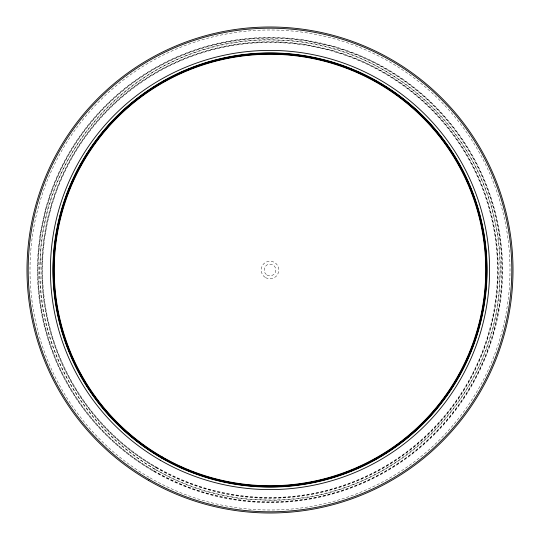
<?xml version="1.0" encoding="UTF-8"?>
<svg xmlns="http://www.w3.org/2000/svg" width="540" height="540" viewBox="0 0 540 540"><rect width="100%" height="100%" fill="white"/><g stroke="black" fill="none" stroke-linecap="round" stroke-linejoin="round"><path stroke-width="0.41" stroke-dasharray="2.7 2.03" d="M40.102 261.974C33.332 385.607 138.166 498.029 261.974 499.898C385.607 506.669 498.029 401.834 499.898 278.026C506.669 154.393 401.834 41.972 278.026 40.102C154.393 33.332 41.972 138.166 40.102 261.974M267.057 275.096A5.886 5.886 0 0 0 275.886 270A5.886 5.886 0 0 0 267.057 264.904A5.886 5.886 0 0 0 267.057 275.096M265.586 277.641A8.822 8.822 0 0 0 278.822 270A8.822 8.822 0 0 0 265.586 262.359A8.822 8.822 0 0 0 265.586 277.641M156.242 467.039A227.522 227.522 0 0 0 497.522 270A227.522 227.522 0 0 0 156.242 72.961A227.522 227.522 0 0 0 156.242 467.039M156.053 467.363A227.9 227.9 0 0 0 497.9 270A227.9 227.9 0 0 0 156.053 72.637A227.9 227.9 0 0 0 156.053 467.363M155.885 467.66A228.238 228.238 0 0 0 498.238 270A228.238 228.238 0 0 0 155.885 72.34A228.238 228.238 0 0 0 155.885 467.66M154.973 469.233A230.054 230.054 0 0 0 500.054 270A230.054 230.054 0 0 0 154.973 70.767A230.054 230.054 0 0 0 154.973 469.233M154.076 470.786A231.849 231.849 0 0 0 501.849 270A231.849 231.849 0 0 0 154.076 69.215A231.849 231.849 0 0 0 154.076 470.786M153.907 471.083A232.187 232.187 0 0 0 502.187 270A232.187 232.187 0 0 0 153.907 68.918A232.187 232.187 0 0 0 153.907 471.083M153.718 471.407A232.565 232.565 0 0 0 502.565 270A232.565 232.565 0 0 0 153.718 68.594A232.565 232.565 0 0 0 153.718 471.407M149.999 477.846A240.003 240.003 0 0 0 510.003 270A240.003 240.003 0 0 0 149.999 62.154A240.003 240.003 0 0 0 149.999 477.846"/><path stroke-width="0.81" d="M148.5 480.445A243 243 0 0 0 513 270A243 243 0 0 0 148.5 59.555A243 243 0 0 0 148.5 480.445M149.094 479.412A241.805 241.805 0 0 0 511.805 270A241.805 241.805 0 0 0 149.094 60.588A241.805 241.805 0 0 0 149.094 479.412M160.198 460.175A219.598 219.598 0 0 0 489.598 270A219.598 219.598 0 0 0 160.198 79.826A219.598 219.598 0 0 0 160.198 460.175M161.46 457.994A217.073 217.073 0 0 0 487.073 270A217.073 217.073 0 0 0 161.46 82.006A217.073 217.073 0 0 0 161.46 457.994M161.602 457.745A216.79 216.79 0 0 0 486.79 270A216.79 216.79 0 0 0 161.602 82.256A216.79 216.79 0 0 0 161.602 457.745M161.764 457.475A216.479 216.479 0 0 0 486.479 270A216.479 216.479 0 0 0 161.764 82.526A216.479 216.479 0 0 0 161.764 457.475M161.933 457.178A216.135 216.135 0 0 0 486.135 270A216.135 216.135 0 0 0 161.933 82.823A216.135 216.135 0 0 0 161.933 457.178M162.122 456.847A215.75 215.75 0 0 0 485.75 270A215.75 215.75 0 0 0 162.122 83.153A215.75 215.75 0 0 0 162.122 456.847"/></g></svg>
